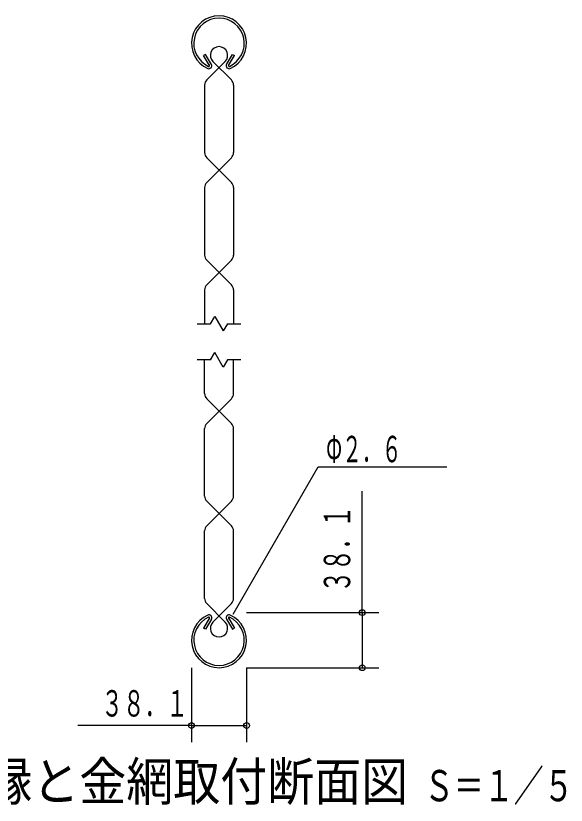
# Model space of a CAD drawing. Units: millimetres, scale not verified. Extents: x -4425 to 4425, y -3150 to 3150.
# Drawn here: x 243 to 1385, y -1089 to 549 of the extents above; entities that cross this region are included whole.
import ezdxf
from ezdxf.enums import TextEntityAlignment as Align

# ---------------------------------------------------------------- set-up
doc = ezdxf.new("R2010")
doc.units = ezdxf.units.MM
doc.header["$LTSCALE"] = 20
doc.layers.add('0-0_1', color=7, linetype='Continuous', lineweight=25)
doc.styles.add('ＭＳ ゴシック', font='')
doc.styles.get('ＭＳ ゴシック').set_extended_font_data('MS Gothic')

msp = doc.modelspace()

# ---------------------------------------------------------------- linework, layer by layer
at = {"layer": '0-0_1'}
for p, q in [((637.18, 468.64), (633.02, 466.24)), ((645.02, 445.45), (633.02, 466.24)), ((649.18, 447.85), (637.18, 468.64)), ((680.79, 447.85), (692.79, 468.64)), ((684.94, 445.45), (696.94, 466.24)), ((692.79, 468.64), (696.94, 466.24)), ((639.37, 415.52), (677.71, 453.85)), ((652.25, 453.85), (690.59, 415.52)), ((634.98, 404.91), (634.98, 264.81)), ((694.98, 404.91), (694.98, 264.81)), ((639.37, 254.21), (690.59, 202.99)), ((639.37, 202.99), (690.59, 254.21)), ((634.98, 192.39), (634.98, 52.29)), ((694.98, 192.39), (694.98, 52.29)), ((639.38, 41.68), (664.98, 16.07)), ((639.38, -9.53), (690.59, 41.68)), ((664.98, 16.07), (690.59, -9.53)), ((634.98, -20.14), (634.98, -90.19)), ((694.98, -20.14), (694.98, -90.19)), ((634.98, -235.24), (634.98, -165.19)), ((694.98, -235.24), (694.98, -165.19)), ((639.37, -245.85), (690.59, -297.06)), ((664.98, -271.45), (690.59, -245.85)), ((639.37, -297.06), (664.98, -271.45)), ((634.98, -447.77), (634.98, -307.67)), ((694.98, -447.77), (694.98, -307.67)), ((962.13, -689.72), (962.13, -437.36)), ((639.37, -509.59), (690.59, -458.37)), ((639.37, -458.38), (690.59, -509.59)), ((634.98, -660.3), (634.98, -520.19)), ((694.98, -660.3), (694.98, -520.19)), ((639.37, -670.9), (677.71, -709.24)), ((652.25, -709.24), (690.59, -670.9)), ((645.02, -700.83), (633.02, -721.62)), ((649.18, -703.23), (637.18, -724.02)), ((680.79, -703.23), (692.79, -724.02)), ((684.94, -700.83), (696.94, -721.62)), ((722.13, -689.72), (996.42, -689.72)), ((962.13, -689.72), (962.13, -804.02)), ((637.18, -724.02), (633.02, -721.62)), ((692.79, -724.02), (696.94, -721.62)), ((607.83, -804.02), (607.83, -958.31)), ((722.13, -804.02), (996.42, -804.02)), ((722.13, -804.02), (722.13, -958.31)), ((607.83, -924.02), (372.14, -924.02)), ((607.83, -924.02), (722.13, -924.02))]:
    msp.add_line(p, q, dxfattribs=at)
at = {"layer": '0-0_1', "color": 2}
for p, q in [((647.66, -90.19), (656.32, -75.19)), ((656.32, -75.19), (673.64, -105.19)), ((619.98, -90.19), (647.66, -90.19)), ((682.3, -90.19), (673.64, -105.19)), ((682.3, -90.19), (709.98, -90.19)), ((647.66, -165.19), (656.32, -150.19)), ((673.64, -180.19), (656.32, -150.19)), ((647.66, -165.19), (619.98, -165.19)), ((682.3, -165.19), (673.64, -180.19)), ((709.98, -165.19), (682.3, -165.19)), ((694.27, -692.98), (870.84, -387.15)), ((870.84, -387.15), (1137.37, -387.15))]:
    msp.add_line(p, q, dxfattribs=at)
at = {"layer": '0-0_1', "color": 6}
for centre in [(962.13, -689.72), (962.13, -804.02), (607.83, -924.02), (722.13, -924.02)]:
    msp.add_circle(centre, 6, dxfattribs=at)
at = {"layer": '0-0_1'}
for centre, radius, start, end in [((664.98, 491.49), 57.15, 294.23979, 245.76035), ((664.98, 491.49), 52.35, 294.23979, 245.76035), ((664.98, 466.58), 18, 314.99996, 225.00018), ((643.98, 444.85), 6, 245.76007, 30.00003), ((643.98, 444.85), 1.2, 245.76007, 30.00003), ((643.98, 446.58), 1.5, 0, 45.00125), ((685.98, 444.85), 6, 150.00012, 294.24009), ((685.98, 446.58), 1.5, 134.99889, 180), ((685.98, 444.85), 1.2, 150.00012, 294.24009), ((649.98, 404.91), 15, 135.00011, 180), ((679.98, 404.91), 15, 0, 45.00004), ((649.98, 264.81), 15, 180, 225.00018), ((679.98, 264.81), 15, 314.99996, 0), ((649.98, 192.39), 15, 135.00011, 180), ((679.98, 192.39), 15, 0, 45.00004), ((649.98, 52.29), 15, 180, 225.00018), ((679.98, 52.29), 15, 314.99996, 0), ((649.98, -20.14), 15, 135.00011, 180), ((679.98, -20.14), 15, 0, 45.00004), ((649.98, -235.24), 15, 180, 225.00018), ((679.98, -235.24), 15, 314.99996, 0), ((649.98, -307.67), 15, 135.00011, 180), ((679.98, -307.67), 15, 0, 45.00004), ((649.98, -447.77), 15, 180, 225.00018), ((679.98, -447.77), 15, 314.99996, 0), ((649.98, -520.19), 15, 135.00011, 180), ((679.98, -520.19), 15, 0, 45.00004), ((649.98, -660.3), 15, 180, 224.99989), ((679.98, -660.3), 15, 314.99996, 0), ((664.98, -746.87), 57.15, 114.23994, 65.76051), ((664.98, -746.87), 52.35, 114.23994, 65.76051), ((643.98, -700.23), 6, 329.99998, 114.23993), ((643.98, -700.23), 1.2, 329.99998, 114.23993), ((643.98, -701.96), 1.5, 314.99875, 0), ((685.98, -700.23), 6, 65.76021, 210.00017), ((685.98, -701.96), 1.5, 180, 225.00139), ((685.98, -700.23), 1.2, 65.76021, 210.00017), ((664.98, -721.96), 18, 135.00011, 45.00033)]:
    msp.add_arc(centre, radius, start, end, dxfattribs=at)

# ---------------------------------------------------------------- texts
at = {"layer": '0-0_1', "style": 'ＭＳ ゴシック'}
for s, height, width, p in [('Φ２．６', 54.84, 0.55, (887.22, -394.2)), ('３８．１', 54.84, 0.6, (420.93, -921.89)), ('胴縁と金網取付断面図', 79.38, 0.9, (82.81, -1103.48)), ('Ｓ＝１／５', 64.96, 0.7, (1090.31, -1100.7))]:
    msp.add_text(s, height=height, dxfattribs=dict(at, width=width)).set_placement(p, align=Align.BOTTOM_LEFT)
at = {"layer": '0-0_1', "style": 'ＭＳ ゴシック', "width": 0.6}
msp.add_text('３８．１', height=54.84, rotation=90, dxfattribs=at).set_placement((953.65, -647.81), align=Align.BOTTOM_LEFT)

doc.saveas('drawing.dxf')
